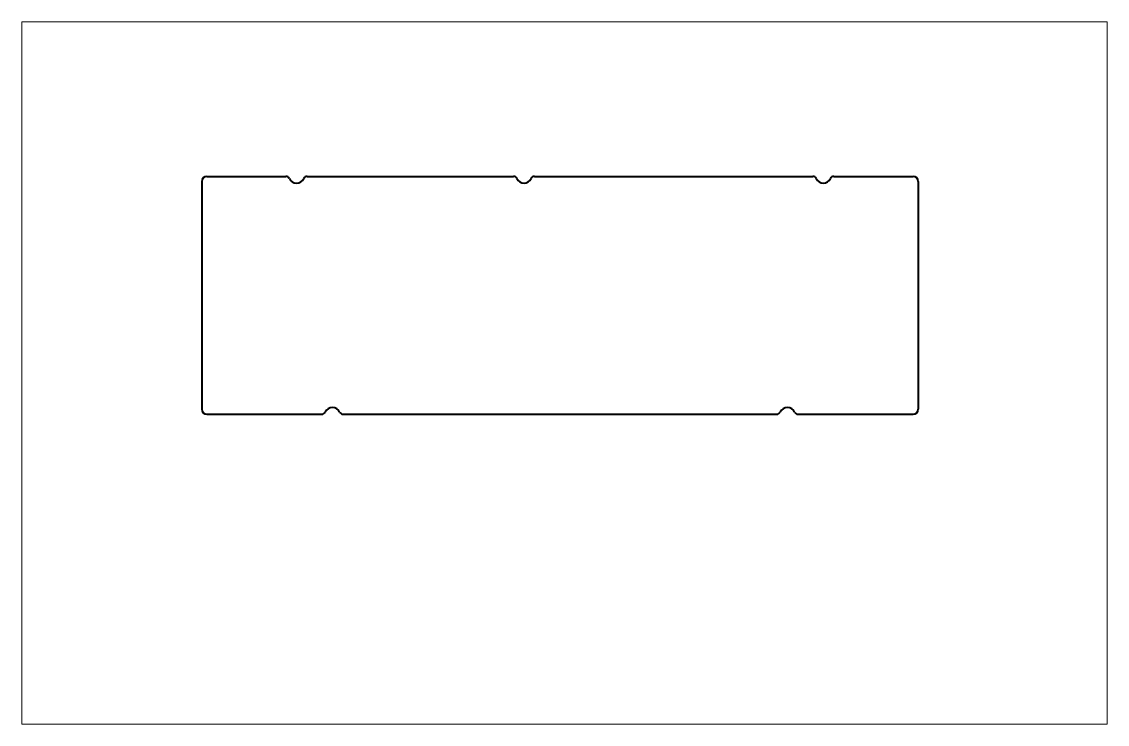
# Paper-space layout 'Sheet1' of a CAD drawing. Header units: inches. Extents: x 0 to 17, y 0 to 11.
# The model-space entities are those that its viewports show. They can reach past a viewport. Long polylines and large blocks are cut down to what shows.
import ezdxf

# ---------------------------------------------------------------- set-up
doc = ezdxf.new("R2010")
doc.units = ezdxf.units.IN
doc.header["$LTSCALE"] = 0.5
doc.header["$MEASUREMENT"] = 0
doc.layers.add('Visible', color=7, linetype='Continuous', lineweight=40)

msp = doc.modelspace()

# ---------------------------------------------------------------- linework, layer by layer
at = {"layer": 'Visible'}
for p, q in [((5.076, 8.5), (5.076, 4.933)), ((5.154, 8.579), (6.394, 8.579)), ((6.727, 8.579), (9.957, 8.579)), ((10.289, 8.579), (14.644, 8.579)), ((14.977, 8.579), (16.217, 8.579)), ((16.296, 8.5), (16.296, 4.933)), ((5.154, 4.855), (6.957, 4.855)), ((7.289, 4.855), (14.082, 4.855)), ((14.414, 4.855), (16.217, 4.855))]:
    msp.add_line(p, q, dxfattribs=at)
for centre, radius, start, end in [((5.154, 8.5), 0.0787, 90, 180), ((6.394, 8.52), 0.0591, 24.7936, 90), ((6.561, 8.597), 0.124, 204.7936, 335.2064), ((6.727, 8.52), 0.0591, 90, 155.2064), ((9.957, 8.52), 0.0591, 24.7936, 90), ((10.123, 8.597), 0.124, 204.7936, 335.2064), ((10.289, 8.52), 0.0591, 90, 155.2064), ((14.644, 8.52), 0.0591, 24.7936, 90), ((14.811, 8.597), 0.124, 204.7936, 335.2064), ((14.977, 8.52), 0.0591, 90, 155.2064), ((16.217, 8.5), 0.0787, 0, 90), ((5.154, 4.933), 0.0787, 180, 270), ((7.123, 4.837), 0.124, 24.7769, 155.2231), ((14.248, 4.837), 0.124, 24.7769, 155.2231), ((16.217, 4.933), 0.0787, 270, 0), ((6.957, 4.914), 0.0591, 270, 335.2231), ((7.289, 4.914), 0.0591, 204.7769, 270), ((14.082, 4.914), 0.0591, 270, 335.2231), ((14.414, 4.914), 0.0591, 204.7769, 270)]:
    msp.add_arc(centre, radius, start, end, dxfattribs=at)

psp = doc.layouts.new('Sheet1')

# ---------------------------------------------------------------- viewports
at = {"layer": '0', "view_target_point": (10.757, 5.5)}
psp.add_viewport(center=(8.5, 5.5), size=(17, 11), view_center_point=(0, 0), view_height=11, dxfattribs=at)

doc.saveas('drawing.dxf')
